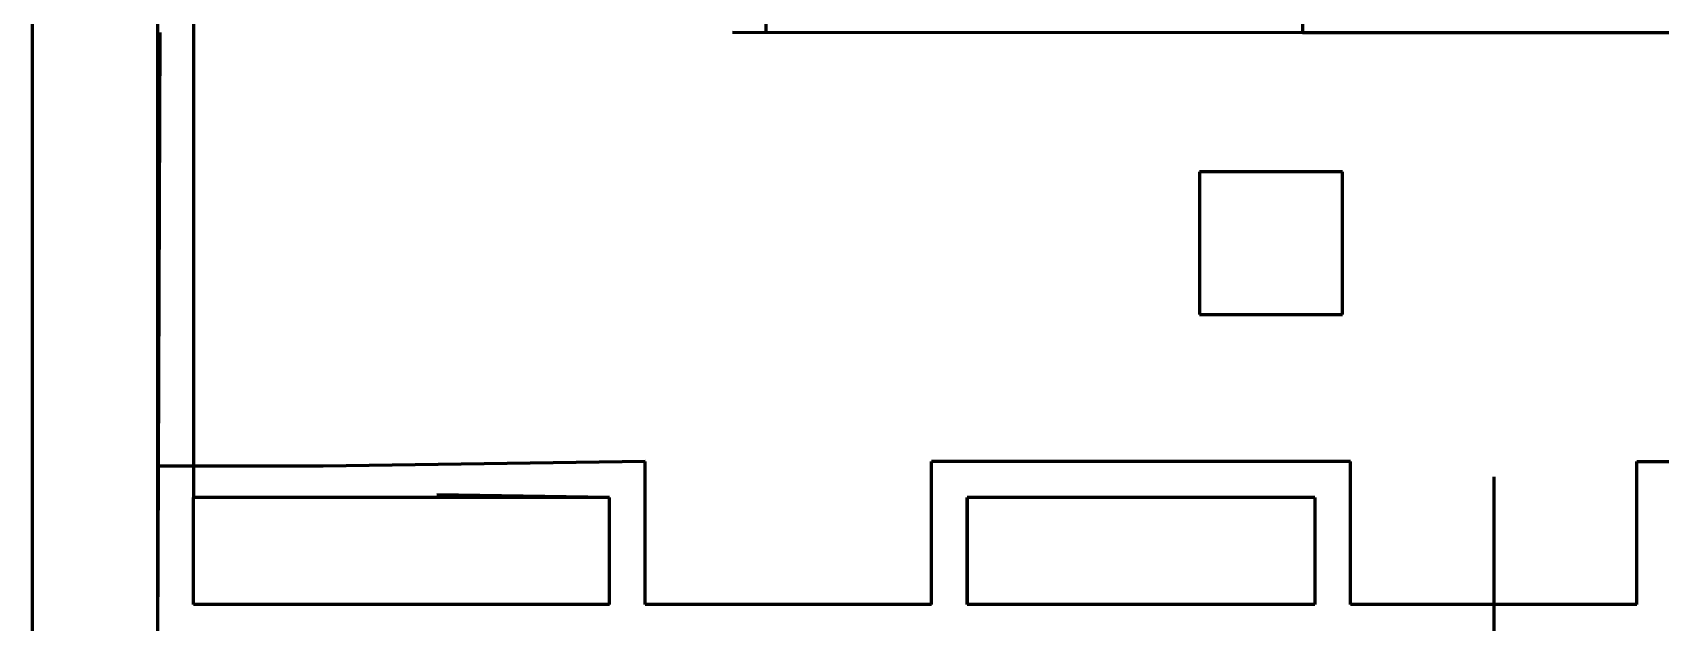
# Model space of a CAD drawing. Extents: x 0 to 297, y 0 to 292.
# Drawn here: x 60.35 to 83.11, y 91.36 to 99.61 of the extents above; entities that cross this region are included whole.
import ezdxf

# ---------------------------------------------------------------- set-up
doc = ezdxf.new("R2010")
doc.units = 0
doc.header["$MEASUREMENT"] = 0
doc.linetypes.add('K5LT_BASIC', pattern=[0])
doc.layers.add('Системный слой', color=7, linetype='Continuous')

# ---------------------------------------------------------------- blocks, each defined once
blk = doc.blocks.new('*U')
at = {"layer": 'Системный слой', "linetype": 'K5LT_BASIC', "lineweight": 60}
for p, q in [((78.663, 97.662), (76.663, 97.662)), ((76.663, 97.662), (76.663, 95.662)), ((78.663, 95.662), (78.663, 97.662)), ((76.663, 95.662), (78.663, 95.662))]:
    blk.add_line(p, q, dxfattribs=at)

msp = doc.modelspace()

# ---------------------------------------------------------------- linework, layer by layer
at = {"layer": 'Системный слой', "linetype": 'K5LT_BASIC', "lineweight": 60}
for p, q in [((60.351, 68.606), (60.351, 116.106)), ((62.1, 71.106), (62.1, 113.606)), ((62.6, 113.606), (62.6, 99.606)), ((70.6, 113.606), (70.6, 99.606)), ((78.1, 102.106), (78.1, 99.606)), ((62.1, 91.106), (62.134, 99.611)), ((62.6, 99.606), (62.6, 93.106)), ((78.1, 99.606), (70.134, 99.611)), ((78.436, 99.606), (78.1, 99.606)), ((83.436, 99.606), (78.436, 99.606)), ((64.414, 93.541), (62.134, 93.541)), ((68.916, 93.606), (64.414, 93.541)), ((68.916, 91.606), (68.916, 93.606)), ((72.916, 91.606), (72.916, 93.606)), ((78.775, 93.606), (72.916, 93.606)), ((78.775, 91.606), (78.775, 93.606)), ((82.775, 93.606), (107.879, 93.606)), ((82.775, 91.606), (82.775, 93.606)), ((80.775, 93.392), (80.775, 89.82)), ((68.415, 93.106), (62.6, 93.106)), ((62.6, 91.606), (62.6, 93.106)), ((68.415, 93.106), (66.001, 93.144)), ((68.415, 91.606), (68.415, 93.106)), ((73.416, 93.106), (73.416, 91.606)), ((73.416, 91.606), (73.416, 93.106)), ((78.275, 93.106), (73.416, 93.106)), ((78.275, 93.106), (78.275, 91.606)), ((68.415, 91.606), (62.6, 91.606)), ((68.415, 91.606), (64.915, 91.606)), ((72.916, 91.606), (68.916, 91.606)), ((78.275, 91.606), (73.416, 91.606)), ((82.775, 91.606), (78.775, 91.606))]:
    msp.add_line(p, q, dxfattribs=at)

# ---------------------------------------------------------------- block references
at = {"layer": 'Системный слой'}
msp.add_blockref('*U', (0, 0), dxfattribs=at)
msp.add_blockref('*U', (0, 0), dxfattribs=at)
msp.add_blockref('*U', (0, 0), dxfattribs=at)
msp.add_blockref('*U', (0, 0), dxfattribs=at)
msp.add_blockref('*U', (0, 0), dxfattribs=at)
msp.add_blockref('*U', (0, 0), dxfattribs=at)
msp.add_blockref('*U', (0, 0), dxfattribs=at)
msp.add_blockref('*U', (0, 0), dxfattribs=at)
msp.add_blockref('*U', (0, 0), dxfattribs=at)
msp.add_blockref('*U', (0, 0), dxfattribs=at)
msp.add_blockref('*U', (0, 0), dxfattribs=at)
msp.add_blockref('*U', (0, 0), dxfattribs=at)
msp.add_blockref('*U', (0, 0), dxfattribs=at)
msp.add_blockref('*U', (0, 0), dxfattribs=at)
msp.add_blockref('*U', (0, 0), dxfattribs=at)
msp.add_blockref('*U', (0, 0), dxfattribs=at)
msp.add_blockref('*U', (0, 0), dxfattribs=at)
msp.add_blockref('*U', (0, 0), dxfattribs=at)
msp.add_blockref('*U', (0, 0), dxfattribs=at)
msp.add_blockref('*U', (0, 0), dxfattribs=at)
msp.add_blockref('*U', (0, 0), dxfattribs=at)
msp.add_blockref('*U', (0, 0), dxfattribs=at)
msp.add_blockref('*U', (0, 0), dxfattribs=at)
msp.add_blockref('*U', (0, 0), dxfattribs=at)
msp.add_blockref('*U', (0, 0), dxfattribs=at)
msp.add_blockref('*U', (0, 0), dxfattribs=at)
msp.add_blockref('*U', (0, 0), dxfattribs=at)
msp.add_blockref('*U', (0, 0), dxfattribs=at)
msp.add_blockref('*U', (0, 0), dxfattribs=at)
msp.add_blockref('*U', (0, 0), dxfattribs=at)
msp.add_blockref('*U', (0, 0), dxfattribs=at)
msp.add_blockref('*U', (0, 0), dxfattribs=at)
msp.add_blockref('*U', (0, 0), dxfattribs=at)
msp.add_blockref('*U', (0, 0), dxfattribs=at)
msp.add_blockref('*U', (0, 0), dxfattribs=at)
msp.add_blockref('*U', (0, 0), dxfattribs=at)
msp.add_blockref('*U', (0, 0), dxfattribs=at)
msp.add_blockref('*U', (0, 0), dxfattribs=at)
msp.add_blockref('*U', (0, 0), dxfattribs=at)
msp.add_blockref('*U', (0, 0), dxfattribs=at)
msp.add_blockref('*U', (0, 0), dxfattribs=at)
msp.add_blockref('*U', (0, 0), dxfattribs=at)
msp.add_blockref('*U', (0, 0), dxfattribs=at)
msp.add_blockref('*U', (0, 0), dxfattribs=at)
msp.add_blockref('*U', (0, 0), dxfattribs=at)
msp.add_blockref('*U', (0, 0), dxfattribs=at)
msp.add_blockref('*U', (0, 0), dxfattribs=at)
msp.add_blockref('*U', (0, 0), dxfattribs=at)
msp.add_blockref('*U', (0, 0), dxfattribs=at)
msp.add_blockref('*U', (0, 0), dxfattribs=at)
msp.add_blockref('*U', (0, 0), dxfattribs=at)
msp.add_blockref('*U', (0, 0), dxfattribs=at)
msp.add_blockref('*U', (0, 0), dxfattribs=at)
msp.add_blockref('*U', (0, 0), dxfattribs=at)
msp.add_blockref('*U', (0, 0), dxfattribs=at)
msp.add_blockref('*U', (0, 0), dxfattribs=at)
msp.add_blockref('*U', (0, 0), dxfattribs=at)
msp.add_blockref('*U', (0, 0), dxfattribs=at)
msp.add_blockref('*U', (0, 0), dxfattribs=at)
msp.add_blockref('*U', (0, 0), dxfattribs=at)
msp.add_blockref('*U', (0, 0), dxfattribs=at)
msp.add_blockref('*U', (0, 0), dxfattribs=at)
msp.add_blockref('*U', (0, 0), dxfattribs=at)
msp.add_blockref('*U', (0, 0), dxfattribs=at)
msp.add_blockref('*U', (0, 0), dxfattribs=at)
msp.add_blockref('*U', (0, 0), dxfattribs=at)
msp.add_blockref('*U', (0, 0), dxfattribs=at)
msp.add_blockref('*U', (0, 0), dxfattribs=at)
msp.add_blockref('*U', (0, 0), dxfattribs=at)
msp.add_blockref('*U', (0, 0), dxfattribs=at)
msp.add_blockref('*U', (0, 0), dxfattribs=at)
msp.add_blockref('*U', (0, 0), dxfattribs=at)
msp.add_blockref('*U', (0, 0), dxfattribs=at)
msp.add_blockref('*U', (0, 0), dxfattribs=at)
msp.add_blockref('*U', (0, 0), dxfattribs=at)
msp.add_blockref('*U', (0, 0), dxfattribs=at)
msp.add_blockref('*U', (0, 0), dxfattribs=at)
msp.add_blockref('*U', (0, 0), dxfattribs=at)
msp.add_blockref('*U', (0, 0), dxfattribs=at)
msp.add_blockref('*U', (0, 0), dxfattribs=at)
msp.add_blockref('*U', (0, 0), dxfattribs=at)
msp.add_blockref('*U', (0, 0), dxfattribs=at)
msp.add_blockref('*U', (0, 0), dxfattribs=at)
msp.add_blockref('*U', (0, 0), dxfattribs=at)
msp.add_blockref('*U', (0, 0), dxfattribs=at)
msp.add_blockref('*U', (0, 0), dxfattribs=at)
msp.add_blockref('*U', (0, 0), dxfattribs=at)
msp.add_blockref('*U', (0, 0), dxfattribs=at)
msp.add_blockref('*U', (0, 0), dxfattribs=at)
msp.add_blockref('*U', (0, 0), dxfattribs=at)
msp.add_blockref('*U', (0, 0), dxfattribs=at)
msp.add_blockref('*U', (0, 0), dxfattribs=at)
msp.add_blockref('*U', (0, 0), dxfattribs=at)
msp.add_blockref('*U', (0, 0), dxfattribs=at)
msp.add_blockref('*U', (0, 0), dxfattribs=at)
msp.add_blockref('*U', (0, 0), dxfattribs=at)
msp.add_blockref('*U', (0, 0), dxfattribs=at)
msp.add_blockref('*U', (0, 0), dxfattribs=at)
msp.add_blockref('*U', (0, 0), dxfattribs=at)
msp.add_blockref('*U', (0, 0), dxfattribs=at)
msp.add_blockref('*U', (0, 0), dxfattribs=at)
msp.add_blockref('*U', (0, 0), dxfattribs=at)
msp.add_blockref('*U', (0, 0), dxfattribs=at)
msp.add_blockref('*U', (0, 0), dxfattribs=at)
msp.add_blockref('*U', (0, 0), dxfattribs=at)
msp.add_blockref('*U', (0, 0), dxfattribs=at)
msp.add_blockref('*U', (0, 0), dxfattribs=at)
msp.add_blockref('*U', (0, 0), dxfattribs=at)
msp.add_blockref('*U', (0, 0), dxfattribs=at)
msp.add_blockref('*U', (0, 0), dxfattribs=at)
msp.add_blockref('*U', (0, 0), dxfattribs=at)
msp.add_blockref('*U', (0, 0), dxfattribs=at)
msp.add_blockref('*U', (0, 0), dxfattribs=at)
msp.add_blockref('*U', (0, 0), dxfattribs=at)
msp.add_blockref('*U', (0, 0), dxfattribs=at)
msp.add_blockref('*U', (0, 0), dxfattribs=at)
msp.add_blockref('*U', (0, 0), dxfattribs=at)
msp.add_blockref('*U', (0, 0), dxfattribs=at)
msp.add_blockref('*U', (0, 0), dxfattribs=at)
msp.add_blockref('*U', (0, 0), dxfattribs=at)
msp.add_blockref('*U', (0, 0), dxfattribs=at)
msp.add_blockref('*U', (0, 0), dxfattribs=at)
msp.add_blockref('*U', (0, 0), dxfattribs=at)
msp.add_blockref('*U', (0, 0), dxfattribs=at)
msp.add_blockref('*U', (0, 0), dxfattribs=at)
msp.add_blockref('*U', (0, 0), dxfattribs=at)
msp.add_blockref('*U', (0, 0), dxfattribs=at)
msp.add_blockref('*U', (0, 0), dxfattribs=at)
msp.add_blockref('*U', (0, 0), dxfattribs=at)
msp.add_blockref('*U', (0, 0), dxfattribs=at)
msp.add_blockref('*U', (0, 0), dxfattribs=at)
msp.add_blockref('*U', (0, 0), dxfattribs=at)
msp.add_blockref('*U', (0, 0), dxfattribs=at)
msp.add_blockref('*U', (0, 0), dxfattribs=at)
msp.add_blockref('*U', (0, 0), dxfattribs=at)
msp.add_blockref('*U', (0, 0), dxfattribs=at)
msp.add_blockref('*U', (0, 0), dxfattribs=at)
msp.add_blockref('*U', (0, 0), dxfattribs=at)
msp.add_blockref('*U', (0, 0), dxfattribs=at)
msp.add_blockref('*U', (0, 0), dxfattribs=at)
msp.add_blockref('*U', (0, 0), dxfattribs=at)
msp.add_blockref('*U', (0, 0), dxfattribs=at)
msp.add_blockref('*U', (0, 0), dxfattribs=at)
msp.add_blockref('*U', (0, 0), dxfattribs=at)
msp.add_blockref('*U', (0, 0), dxfattribs=at)
msp.add_blockref('*U', (0, 0), dxfattribs=at)
msp.add_blockref('*U', (0, 0), dxfattribs=at)
msp.add_blockref('*U', (0, 0), dxfattribs=at)
msp.add_blockref('*U', (0, 0), dxfattribs=at)
msp.add_blockref('*U', (0, 0), dxfattribs=at)
msp.add_blockref('*U', (0, 0), dxfattribs=at)
msp.add_blockref('*U', (0, 0), dxfattribs=at)
msp.add_blockref('*U', (0, 0), dxfattribs=at)
msp.add_blockref('*U', (0, 0), dxfattribs=at)
msp.add_blockref('*U', (0, 0), dxfattribs=at)
msp.add_blockref('*U', (0, 0), dxfattribs=at)
msp.add_blockref('*U', (0, 0), dxfattribs=at)
msp.add_blockref('*U', (0, 0), dxfattribs=at)
msp.add_blockref('*U', (0, 0), dxfattribs=at)
msp.add_blockref('*U', (0, 0), dxfattribs=at)
msp.add_blockref('*U', (0, 0), dxfattribs=at)
msp.add_blockref('*U', (0, 0), dxfattribs=at)
msp.add_blockref('*U', (0, 0), dxfattribs=at)
msp.add_blockref('*U', (0, 0), dxfattribs=at)
msp.add_blockref('*U', (0, 0), dxfattribs=at)
msp.add_blockref('*U', (0, 0), dxfattribs=at)
msp.add_blockref('*U', (0, 0), dxfattribs=at)
msp.add_blockref('*U', (0, 0), dxfattribs=at)
msp.add_blockref('*U', (0, 0), dxfattribs=at)
msp.add_blockref('*U', (0, 0), dxfattribs=at)
msp.add_blockref('*U', (0, 0), dxfattribs=at)
msp.add_blockref('*U', (0, 0), dxfattribs=at)
msp.add_blockref('*U', (0, 0), dxfattribs=at)
msp.add_blockref('*U', (0, 0), dxfattribs=at)
msp.add_blockref('*U', (0, 0), dxfattribs=at)
msp.add_blockref('*U', (0, 0), dxfattribs=at)
msp.add_blockref('*U', (0, 0), dxfattribs=at)
msp.add_blockref('*U', (0, 0), dxfattribs=at)
msp.add_blockref('*U', (0, 0), dxfattribs=at)
msp.add_blockref('*U', (0, 0), dxfattribs=at)
msp.add_blockref('*U', (0, 0), dxfattribs=at)
msp.add_blockref('*U', (0, 0), dxfattribs=at)
msp.add_blockref('*U', (0, 0), dxfattribs=at)
msp.add_blockref('*U', (0, 0), dxfattribs=at)
msp.add_blockref('*U', (0, 0), dxfattribs=at)
msp.add_blockref('*U', (0, 0), dxfattribs=at)
msp.add_blockref('*U', (0, 0), dxfattribs=at)
msp.add_blockref('*U', (0, 0), dxfattribs=at)
msp.add_blockref('*U', (0, 0), dxfattribs=at)
msp.add_blockref('*U', (0, 0), dxfattribs=at)
msp.add_blockref('*U', (0, 0), dxfattribs=at)
msp.add_blockref('*U', (0, 0), dxfattribs=at)
msp.add_blockref('*U', (0, 0), dxfattribs=at)
msp.add_blockref('*U', (0, 0), dxfattribs=at)
msp.add_blockref('*U', (0, 0), dxfattribs=at)
msp.add_blockref('*U', (0, 0), dxfattribs=at)
msp.add_blockref('*U', (0, 0), dxfattribs=at)
msp.add_blockref('*U', (0, 0), dxfattribs=at)
msp.add_blockref('*U', (0, 0), dxfattribs=at)
msp.add_blockref('*U', (0, 0), dxfattribs=at)
msp.add_blockref('*U', (0, 0), dxfattribs=at)
msp.add_blockref('*U', (0, 0), dxfattribs=at)
msp.add_blockref('*U', (0, 0), dxfattribs=at)
msp.add_blockref('*U', (0, 0), dxfattribs=at)
msp.add_blockref('*U', (0, 0), dxfattribs=at)
msp.add_blockref('*U', (0, 0), dxfattribs=at)
msp.add_blockref('*U', (0, 0), dxfattribs=at)
msp.add_blockref('*U', (0, 0), dxfattribs=at)
msp.add_blockref('*U', (0, 0), dxfattribs=at)
msp.add_blockref('*U', (0, 0), dxfattribs=at)
msp.add_blockref('*U', (0, 0), dxfattribs=at)
msp.add_blockref('*U', (0, 0), dxfattribs=at)
msp.add_blockref('*U', (0, 0), dxfattribs=at)
msp.add_blockref('*U', (0, 0), dxfattribs=at)
msp.add_blockref('*U', (0, 0), dxfattribs=at)
msp.add_blockref('*U', (0, 0), dxfattribs=at)
msp.add_blockref('*U', (0, 0), dxfattribs=at)
msp.add_blockref('*U', (0, 0), dxfattribs=at)
msp.add_blockref('*U', (0, 0), dxfattribs=at)
msp.add_blockref('*U', (0, 0), dxfattribs=at)
msp.add_blockref('*U', (0, 0), dxfattribs=at)
msp.add_blockref('*U', (0, 0), dxfattribs=at)
msp.add_blockref('*U', (0, 0), dxfattribs=at)
msp.add_blockref('*U', (0, 0), dxfattribs=at)
msp.add_blockref('*U', (0, 0), dxfattribs=at)
msp.add_blockref('*U', (0, 0), dxfattribs=at)
msp.add_blockref('*U', (0, 0), dxfattribs=at)
msp.add_blockref('*U', (0, 0), dxfattribs=at)
msp.add_blockref('*U', (0, 0), dxfattribs=at)
msp.add_blockref('*U', (0, 0), dxfattribs=at)
msp.add_blockref('*U', (0, 0), dxfattribs=at)
msp.add_blockref('*U', (0, 0), dxfattribs=at)
msp.add_blockref('*U', (0, 0), dxfattribs=at)
msp.add_blockref('*U', (0, 0), dxfattribs=at)
msp.add_blockref('*U', (0, 0), dxfattribs=at)
msp.add_blockref('*U', (0, 0), dxfattribs=at)
msp.add_blockref('*U', (0, 0), dxfattribs=at)
msp.add_blockref('*U', (0, 0), dxfattribs=at)
msp.add_blockref('*U', (0, 0), dxfattribs=at)
msp.add_blockref('*U', (0, 0), dxfattribs=at)
msp.add_blockref('*U', (0, 0), dxfattribs=at)
msp.add_blockref('*U', (0, 0), dxfattribs=at)
msp.add_blockref('*U', (0, 0), dxfattribs=at)
msp.add_blockref('*U', (0, 0), dxfattribs=at)
msp.add_blockref('*U', (0, 0), dxfattribs=at)
msp.add_blockref('*U', (0, 0), dxfattribs=at)
msp.add_blockref('*U', (0, 0), dxfattribs=at)
msp.add_blockref('*U', (0, 0), dxfattribs=at)
msp.add_blockref('*U', (0, 0), dxfattribs=at)
msp.add_blockref('*U', (0, 0), dxfattribs=at)
msp.add_blockref('*U', (0, 0), dxfattribs=at)
msp.add_blockref('*U', (0, 0), dxfattribs=at)
msp.add_blockref('*U', (0, 0), dxfattribs=at)
msp.add_blockref('*U', (0, 0), dxfattribs=at)
msp.add_blockref('*U', (0, 0), dxfattribs=at)
msp.add_blockref('*U', (0, 0), dxfattribs=at)
msp.add_blockref('*U', (0, 0), dxfattribs=at)
msp.add_blockref('*U', (0, 0), dxfattribs=at)
msp.add_blockref('*U', (0, 0), dxfattribs=at)
msp.add_blockref('*U', (0, 0), dxfattribs=at)
msp.add_blockref('*U', (0, 0), dxfattribs=at)
msp.add_blockref('*U', (0, 0), dxfattribs=at)
msp.add_blockref('*U', (0, 0), dxfattribs=at)
msp.add_blockref('*U', (0, 0), dxfattribs=at)
msp.add_blockref('*U', (0, 0), dxfattribs=at)
msp.add_blockref('*U', (0, 0), dxfattribs=at)
msp.add_blockref('*U', (0, 0), dxfattribs=at)
msp.add_blockref('*U', (0, 0), dxfattribs=at)
msp.add_blockref('*U', (0, 0), dxfattribs=at)
msp.add_blockref('*U', (0, 0), dxfattribs=at)
msp.add_blockref('*U', (0, 0), dxfattribs=at)
msp.add_blockref('*U', (0, 0), dxfattribs=at)
msp.add_blockref('*U', (0, 0), dxfattribs=at)
msp.add_blockref('*U', (0, 0), dxfattribs=at)
msp.add_blockref('*U', (0, 0), dxfattribs=at)
msp.add_blockref('*U', (0, 0), dxfattribs=at)
msp.add_blockref('*U', (0, 0), dxfattribs=at)
msp.add_blockref('*U', (0, 0), dxfattribs=at)
msp.add_blockref('*U', (0, 0), dxfattribs=at)
msp.add_blockref('*U', (0, 0), dxfattribs=at)
msp.add_blockref('*U', (0, 0), dxfattribs=at)
msp.add_blockref('*U', (0, 0), dxfattribs=at)
msp.add_blockref('*U', (0, 0), dxfattribs=at)
msp.add_blockref('*U', (0, 0), dxfattribs=at)
msp.add_blockref('*U', (0, 0), dxfattribs=at)
msp.add_blockref('*U', (0, 0), dxfattribs=at)
msp.add_blockref('*U', (0, 0), dxfattribs=at)
msp.add_blockref('*U', (0, 0), dxfattribs=at)
msp.add_blockref('*U', (0, 0), dxfattribs=at)
msp.add_blockref('*U', (0, 0), dxfattribs=at)
msp.add_blockref('*U', (0, 0), dxfattribs=at)
msp.add_blockref('*U', (0, 0), dxfattribs=at)
msp.add_blockref('*U', (0, 0), dxfattribs=at)
msp.add_blockref('*U', (0, 0), dxfattribs=at)
msp.add_blockref('*U', (0, 0), dxfattribs=at)
msp.add_blockref('*U', (0, 0), dxfattribs=at)
msp.add_blockref('*U', (0, 0), dxfattribs=at)
msp.add_blockref('*U', (0, 0), dxfattribs=at)
msp.add_blockref('*U', (0, 0), dxfattribs=at)
msp.add_blockref('*U', (0, 0), dxfattribs=at)
msp.add_blockref('*U', (0, 0), dxfattribs=at)
msp.add_blockref('*U', (0, 0), dxfattribs=at)
msp.add_blockref('*U', (0, 0), dxfattribs=at)
msp.add_blockref('*U', (0, 0), dxfattribs=at)
msp.add_blockref('*U', (0, 0), dxfattribs=at)

doc.saveas('drawing.dxf')
